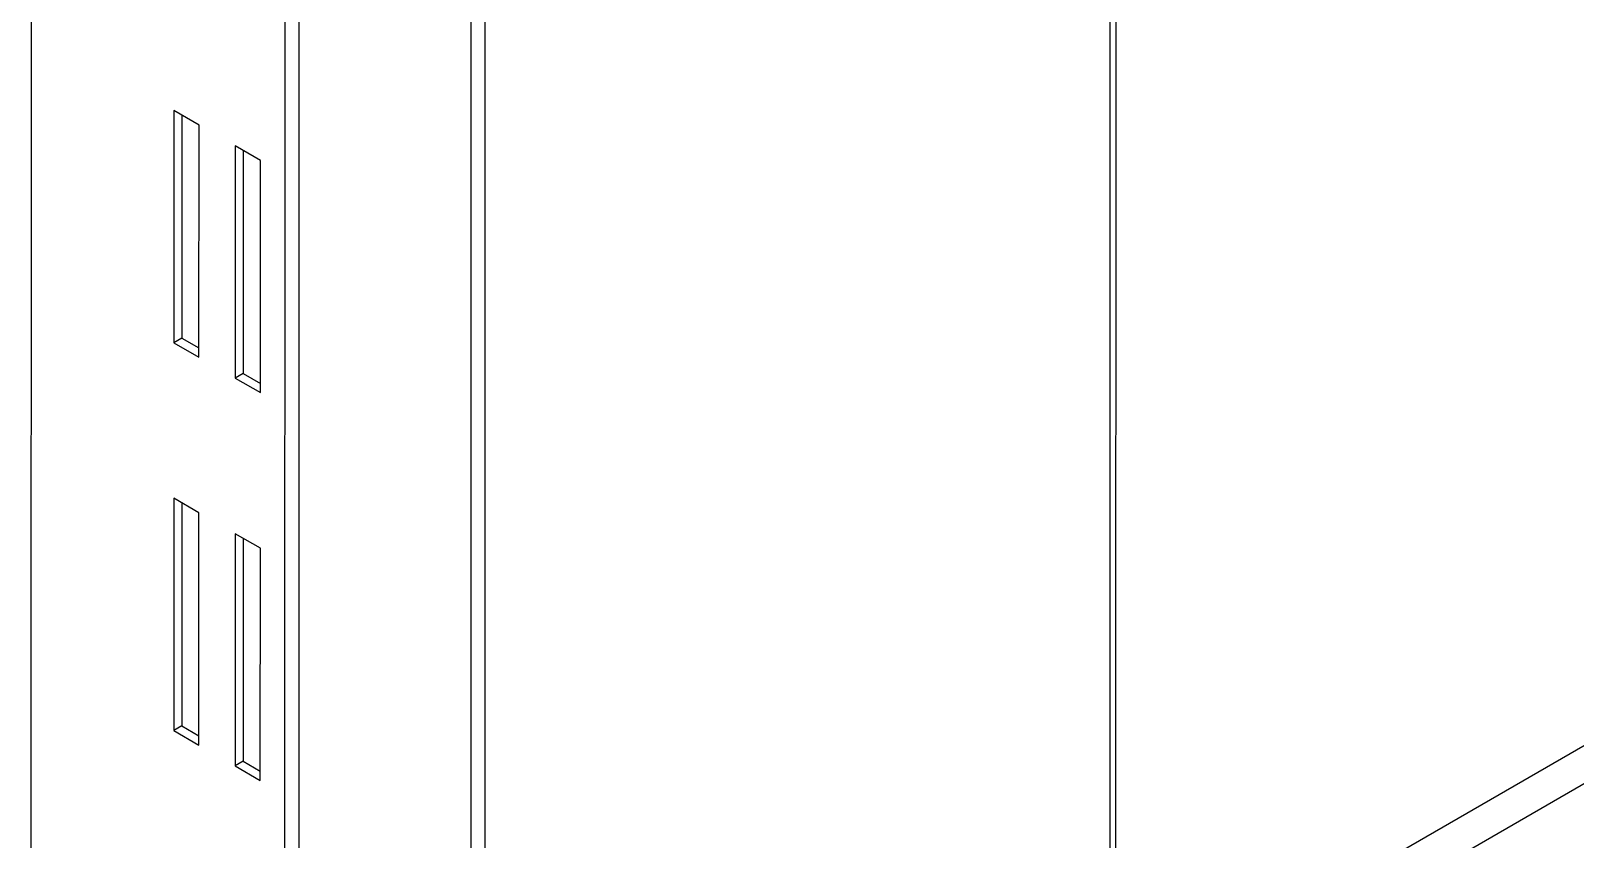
# Model space of a CAD drawing. Extents: x 12.3 to 108.7, y 1.1 to 80.4.
# Drawn here: x 20.65 to 26.07, y 8.81 to 11.65 of the extents above; entities that cross this region are included whole.
import ezdxf

# ---------------------------------------------------------------- set-up
doc = ezdxf.new("R2010")
doc.units = 0
doc.header["$MEASUREMENT"] = 0
doc.layers.add('OBJECT', color=7, linetype='CONTINUOUS')

msp = doc.modelspace()

# ---------------------------------------------------------------- linework, layer by layer
at = {"layer": 'OBJECT'}
for p, q in [((24.46, 14.112), (24.4592, 8.5794)), ((24.4395, 14.0834), (24.4387, 8.5508)), ((20.6476, 13.2297), (20.6468, 7.9013)), ((21.5396, 7.2838), (21.5404, 12.8164)), ((22.2431, 7.2837), (22.2439, 12.8163)), ((21.5891, 7.272), (21.5899, 12.8045)), ((22.1936, 7.2719), (22.1944, 12.8045)), ((21.1494, 11.3695), (21.1493, 10.5529)), ((21.2378, 11.3185), (21.1494, 11.3695)), ((21.1777, 11.3532), (21.1776, 10.5692)), ((21.2377, 10.5019), (21.2378, 11.3185)), ((21.3651, 11.245), (21.365, 10.4284)), ((21.4535, 11.194), (21.3651, 11.245)), ((21.3934, 11.2287), (21.3933, 10.4447)), ((21.4534, 10.3774), (21.4535, 11.194)), ((21.1776, 10.5692), (21.1493, 10.5529)), ((21.1493, 10.5529), (21.2377, 10.5019)), ((21.1776, 10.5692), (21.2377, 10.5345)), ((21.3933, 10.4447), (21.365, 10.4284)), ((21.365, 10.4284), (21.4534, 10.3774)), ((21.3933, 10.4447), (21.4534, 10.41)), ((21.1492, 10.0058), (21.1491, 9.1891)), ((21.2376, 9.9547), (21.1492, 10.0058)), ((21.1775, 9.9894), (21.1774, 9.2055)), ((21.2375, 9.1381), (21.2376, 9.9547)), ((21.3649, 9.8813), (21.3648, 9.0646)), ((21.4533, 9.8302), (21.3649, 9.8813)), ((21.3932, 9.8649), (21.3931, 9.081)), ((21.4532, 9.0136), (21.4533, 9.8302)), ((24.9974, 8.4971), (26.8135, 9.5455)), ((26.8699, 9.4429), (25.0901, 8.4154)), ((21.1774, 9.2055), (21.1491, 9.1891)), ((21.1491, 9.1891), (21.2375, 9.1381)), ((21.1774, 9.2055), (21.2375, 9.1708)), ((21.3931, 9.081), (21.3648, 9.0646)), ((21.3648, 9.0646), (21.4532, 9.0136)), ((21.3931, 9.081), (21.4532, 9.0463))]:
    msp.add_line(p, q, dxfattribs=at)

doc.saveas('drawing.dxf')
